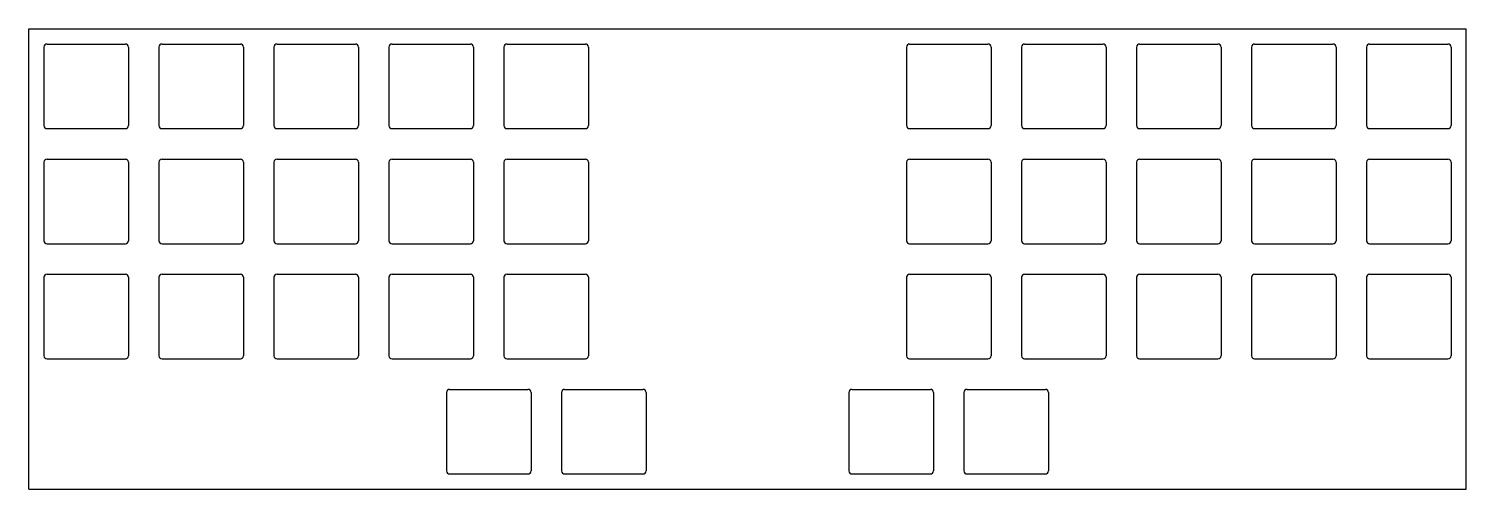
# Model space of a CAD drawing. Header units: millimetres. Extents: x 0 to 238, y -76 to 0.
import ezdxf

# ---------------------------------------------------------------- set-up
doc = ezdxf.new("R2010")
doc.units = ezdxf.units.MM

msp = doc.modelspace()

# ---------------------------------------------------------------- linework, layer by layer
for p, q in [((0, 0), (238.125, 0)), ((0, -76.2), (0, 0)), ((238.125, -76.2), (238.125, 0)), ((2.525, -3.025), (2.525, -16.025)), ((3.025, -2.525), (16.025, -2.525)), ((16.525, -3.025), (16.525, -16.025)), ((21.575, -3.025), (21.575, -16.025)), ((22.075, -2.525), (35.075, -2.525)), ((35.575, -3.025), (35.575, -16.025)), ((40.625, -3.025), (40.625, -16.025)), ((41.125, -2.525), (54.125, -2.525)), ((54.625, -3.025), (54.625, -16.025)), ((59.675, -3.025), (59.675, -16.025)), ((60.175, -2.525), (73.175, -2.525)), ((73.675, -3.025), (73.675, -16.025)), ((78.725, -3.025), (78.725, -16.025)), ((79.225, -2.525), (92.225, -2.525)), ((92.725, -3.025), (92.725, -16.025)), ((145.4, -3.025), (145.4, -16.025)), ((145.9, -2.525), (158.9, -2.525)), ((159.4, -3.025), (159.4, -16.025)), ((164.45, -3.025), (164.45, -16.025)), ((164.95, -2.525), (177.95, -2.525)), ((178.45, -3.025), (178.45, -16.025)), ((183.5, -3.025), (183.5, -16.025)), ((184, -2.525), (197, -2.525)), ((197.5, -3.025), (197.5, -16.025)), ((202.55, -3.025), (202.55, -16.025)), ((203.05, -2.525), (216.05, -2.525)), ((216.55, -3.025), (216.55, -16.025)), ((221.6, -3.025), (221.6, -16.025)), ((222.1, -2.525), (235.1, -2.525)), ((235.6, -3.025), (235.6, -16.025)), ((3.025, -16.525), (16.025, -16.525)), ((22.075, -16.525), (35.075, -16.525)), ((41.125, -16.525), (54.125, -16.525)), ((60.175, -16.525), (73.175, -16.525)), ((79.225, -16.525), (92.225, -16.525)), ((145.9, -16.525), (158.9, -16.525)), ((164.95, -16.525), (177.95, -16.525)), ((184, -16.525), (197, -16.525)), ((203.05, -16.525), (216.05, -16.525)), ((222.1, -16.525), (235.1, -16.525)), ((2.525, -22.075), (2.525, -35.075)), ((3.025, -21.575), (16.025, -21.575)), ((16.525, -22.075), (16.525, -35.075)), ((21.575, -22.075), (21.575, -35.075)), ((22.075, -21.575), (35.075, -21.575)), ((35.575, -22.075), (35.575, -35.075)), ((40.625, -22.075), (40.625, -35.075)), ((41.125, -21.575), (54.125, -21.575)), ((54.625, -22.075), (54.625, -35.075)), ((59.675, -22.075), (59.675, -35.075)), ((60.175, -21.575), (73.175, -21.575)), ((73.675, -22.075), (73.675, -35.075)), ((78.725, -22.075), (78.725, -35.075)), ((79.225, -21.575), (92.225, -21.575)), ((92.725, -22.075), (92.725, -35.075)), ((145.4, -22.075), (145.4, -35.075)), ((145.9, -21.575), (158.9, -21.575)), ((159.4, -22.075), (159.4, -35.075)), ((164.45, -22.075), (164.45, -35.075)), ((164.95, -21.575), (177.95, -21.575)), ((178.45, -22.075), (178.45, -35.075)), ((183.5, -22.075), (183.5, -35.075)), ((184, -21.575), (197, -21.575)), ((197.5, -22.075), (197.5, -35.075)), ((202.55, -22.075), (202.55, -35.075)), ((203.05, -21.575), (216.05, -21.575)), ((216.55, -22.075), (216.55, -35.075)), ((221.6, -22.075), (221.6, -35.075)), ((222.1, -21.575), (235.1, -21.575)), ((235.6, -22.075), (235.6, -35.075)), ((3.025, -35.575), (16.025, -35.575)), ((22.075, -35.575), (35.075, -35.575)), ((41.125, -35.575), (54.125, -35.575)), ((60.175, -35.575), (73.175, -35.575)), ((79.225, -35.575), (92.225, -35.575)), ((145.9, -35.575), (158.9, -35.575)), ((164.95, -35.575), (177.95, -35.575)), ((184, -35.575), (197, -35.575)), ((203.05, -35.575), (216.05, -35.575)), ((222.1, -35.575), (235.1, -35.575)), ((2.525, -41.125), (2.525, -54.125)), ((3.025, -40.625), (16.025, -40.625)), ((16.525, -41.125), (16.525, -54.125)), ((21.575, -41.125), (21.575, -54.125)), ((22.075, -40.625), (35.075, -40.625)), ((35.575, -41.125), (35.575, -54.125)), ((40.625, -41.125), (40.625, -54.125)), ((41.125, -40.625), (54.125, -40.625)), ((54.625, -41.125), (54.625, -54.125)), ((59.675, -41.125), (59.675, -54.125)), ((60.175, -40.625), (73.175, -40.625)), ((73.675, -41.125), (73.675, -54.125)), ((78.725, -41.125), (78.725, -54.125)), ((79.225, -40.625), (92.225, -40.625)), ((92.725, -41.125), (92.725, -54.125)), ((145.4, -41.125), (145.4, -54.125)), ((145.9, -40.625), (158.9, -40.625)), ((159.4, -41.125), (159.4, -54.125)), ((164.45, -41.125), (164.45, -54.125)), ((164.95, -40.625), (177.95, -40.625)), ((178.45, -41.125), (178.45, -54.125)), ((183.5, -41.125), (183.5, -54.125)), ((184, -40.625), (197, -40.625)), ((197.5, -41.125), (197.5, -54.125)), ((202.55, -41.125), (202.55, -54.125)), ((203.05, -40.625), (216.05, -40.625)), ((216.55, -41.125), (216.55, -54.125)), ((221.6, -41.125), (221.6, -54.125)), ((222.1, -40.625), (235.1, -40.625)), ((235.6, -41.125), (235.6, -54.125)), ((3.025, -54.625), (16.025, -54.625)), ((22.075, -54.625), (35.075, -54.625)), ((41.125, -54.625), (54.125, -54.625)), ((60.175, -54.625), (73.175, -54.625)), ((79.225, -54.625), (92.225, -54.625)), ((145.9, -54.625), (158.9, -54.625)), ((164.95, -54.625), (177.95, -54.625)), ((184, -54.625), (197, -54.625)), ((203.05, -54.625), (216.05, -54.625)), ((222.1, -54.625), (235.1, -54.625)), ((69.2, -60.175), (69.2, -73.175)), ((69.7, -59.675), (82.7, -59.675)), ((83.2, -60.175), (83.2, -73.175)), ((88.25, -60.175), (88.25, -73.175)), ((88.75, -59.675), (101.75, -59.675)), ((102.25, -60.175), (102.25, -73.175)), ((135.875, -60.175), (135.875, -73.175)), ((136.375, -59.675), (149.375, -59.675)), ((149.875, -60.175), (149.875, -73.175)), ((154.925, -60.175), (154.925, -73.175)), ((155.425, -59.675), (168.425, -59.675)), ((168.925, -60.175), (168.925, -73.175)), ((69.7, -73.675), (82.7, -73.675)), ((88.75, -73.675), (101.75, -73.675)), ((136.375, -73.675), (149.375, -73.675)), ((155.425, -73.675), (168.425, -73.675)), ((0, -76.2), (238.125, -76.2))]:
    msp.add_line(p, q)
for centre, start, end in [((3.025, -3.025), 90, 180), ((16.025, -3.025), 0, 90), ((22.075, -3.025), 90, 180), ((35.075, -3.025), 0, 90), ((41.125, -3.025), 90, 180), ((54.125, -3.025), 0, 90), ((60.175, -3.025), 90, 180), ((73.175, -3.025), 0, 90), ((79.225, -3.025), 90, 180), ((92.225, -3.025), 0, 90), ((145.9, -3.025), 90, 180), ((158.9, -3.025), 0, 90), ((164.95, -3.025), 90, 180), ((177.95, -3.025), 0, 90), ((184, -3.025), 90, 180), ((197, -3.025), 0, 90), ((203.05, -3.025), 90, 180), ((216.05, -3.025), 0, 90), ((222.1, -3.025), 90, 180), ((235.1, -3.025), 0, 90), ((3.025, -16.025), 180, 270), ((16.025, -16.025), 270, 0), ((22.075, -16.025), 180, 270), ((35.075, -16.025), 270, 0), ((41.125, -16.025), 180, 270), ((54.125, -16.025), 270, 0), ((60.175, -16.025), 180, 270), ((73.175, -16.025), 270, 0), ((79.225, -16.025), 180, 270), ((92.225, -16.025), 270, 0), ((145.9, -16.025), 180, 270), ((158.9, -16.025), 270, 0), ((164.95, -16.025), 180, 270), ((177.95, -16.025), 270, 0), ((184, -16.025), 180, 270), ((197, -16.025), 270, 0), ((203.05, -16.025), 180, 270), ((216.05, -16.025), 270, 0), ((222.1, -16.025), 180, 270), ((235.1, -16.025), 270, 0), ((3.025, -22.075), 90, 180), ((16.025, -22.075), 0, 90), ((22.075, -22.075), 90, 180), ((35.075, -22.075), 0, 90), ((41.125, -22.075), 90, 180), ((54.125, -22.075), 0, 90), ((60.175, -22.075), 90, 180), ((73.175, -22.075), 0, 90), ((79.225, -22.075), 90, 180), ((92.225, -22.075), 0, 90), ((145.9, -22.075), 90, 180), ((158.9, -22.075), 0, 90), ((164.95, -22.075), 90, 180), ((177.95, -22.075), 0, 90), ((184, -22.075), 90, 180), ((197, -22.075), 0, 90), ((203.05, -22.075), 90, 180), ((216.05, -22.075), 0, 90), ((222.1, -22.075), 90, 180), ((235.1, -22.075), 0, 90), ((3.025, -35.075), 180, 270), ((16.025, -35.075), 270, 0), ((22.075, -35.075), 180, 270), ((35.075, -35.075), 270, 0), ((41.125, -35.075), 180, 270), ((54.125, -35.075), 270, 0), ((60.175, -35.075), 180, 270), ((73.175, -35.075), 270, 0), ((79.225, -35.075), 180, 270), ((92.225, -35.075), 270, 0), ((145.9, -35.075), 180, 270), ((158.9, -35.075), 270, 0), ((164.95, -35.075), 180, 270), ((177.95, -35.075), 270, 0), ((184, -35.075), 180, 270), ((197, -35.075), 270, 0), ((203.05, -35.075), 180, 270), ((216.05, -35.075), 270, 0), ((222.1, -35.075), 180, 270), ((235.1, -35.075), 270, 0), ((3.025, -41.125), 90, 180), ((16.025, -41.125), 0, 90), ((22.075, -41.125), 90, 180), ((35.075, -41.125), 0, 90), ((41.125, -41.125), 90, 180), ((54.125, -41.125), 0, 90), ((60.175, -41.125), 90, 180), ((73.175, -41.125), 0, 90), ((79.225, -41.125), 90, 180), ((92.225, -41.125), 0, 90), ((145.9, -41.125), 90, 180), ((158.9, -41.125), 0, 90), ((164.95, -41.125), 90, 180), ((177.95, -41.125), 0, 90), ((184, -41.125), 90, 180), ((197, -41.125), 0, 90), ((203.05, -41.125), 90, 180), ((216.05, -41.125), 0, 90), ((222.1, -41.125), 90, 180), ((235.1, -41.125), 0, 90), ((3.025, -54.125), 180, 270), ((16.025, -54.125), 270, 0), ((22.075, -54.125), 180, 270), ((35.075, -54.125), 270, 0), ((41.125, -54.125), 180, 270), ((54.125, -54.125), 270, 0), ((60.175, -54.125), 180, 270), ((73.175, -54.125), 270, 0), ((79.225, -54.125), 180, 270), ((92.225, -54.125), 270, 0), ((145.9, -54.125), 180, 270), ((158.9, -54.125), 270, 0), ((164.95, -54.125), 180, 270), ((177.95, -54.125), 270, 0), ((184, -54.125), 180, 270), ((197, -54.125), 270, 0), ((203.05, -54.125), 180, 270), ((216.05, -54.125), 270, 0), ((222.1, -54.125), 180, 270), ((235.1, -54.125), 270, 0), ((69.7, -60.175), 90, 180), ((82.7, -60.175), 0, 90), ((88.75, -60.175), 90, 180), ((101.75, -60.175), 0, 90), ((136.375, -60.175), 90, 180), ((149.375, -60.175), 0, 90), ((155.425, -60.175), 90, 180), ((168.425, -60.175), 0, 90), ((69.7, -73.175), 180, 270), ((82.7, -73.175), 270, 0), ((88.75, -73.175), 180, 270), ((101.75, -73.175), 270, 0), ((136.375, -73.175), 180, 270), ((149.375, -73.175), 270, 0), ((155.425, -73.175), 180, 270), ((168.425, -73.175), 270, 0)]:
    msp.add_arc(centre, 0.5, start, end)

doc.saveas('drawing.dxf')
